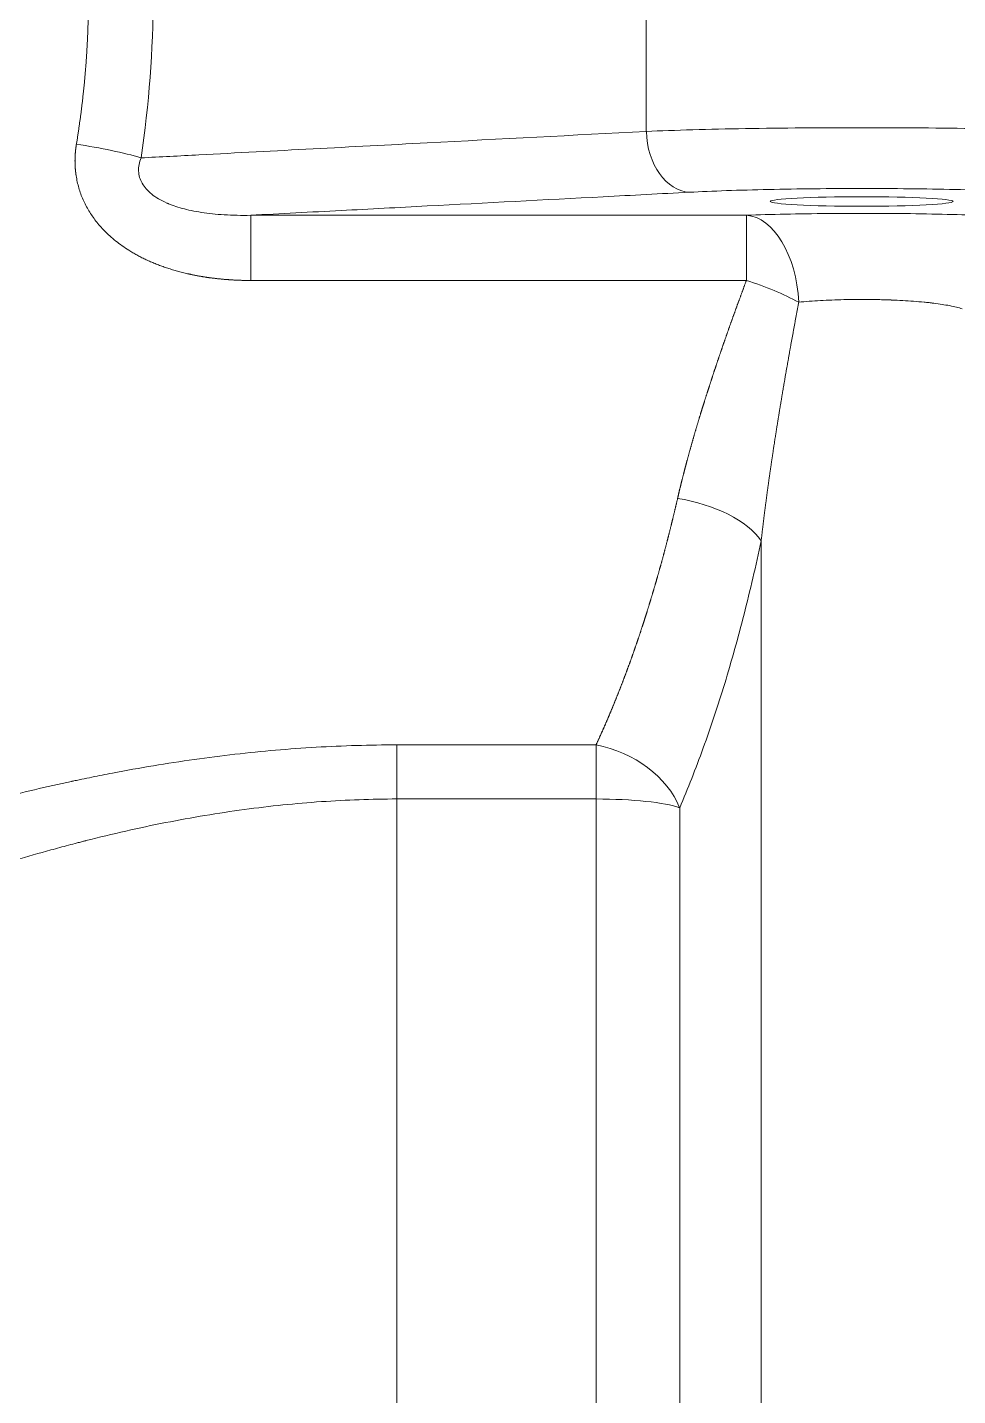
# Model space of a CAD drawing. Header units: millimetres. Extents: x 4664 to 8864, y -38 to 2932.
# Drawn here: x 8107.06 to 8120.36, y 2194.19 to 2213.73 of the extents above; entities that cross this region are included whole.
import ezdxf

# ---------------------------------------------------------------- set-up
doc = ezdxf.new("R2010")
doc.units = ezdxf.units.MM

msp = doc.modelspace()

# ---------------------------------------------------------------- linework, layer by layer
at = {"lineweight": 5}
for p, q in [((8110.252, 2211.049), (8110.252, 2210.118)), ((8117.337, 2211.049), (8110.252, 2211.049)), ((8117.337, 2211.049), (8117.337, 2210.118)), ((8110.252, 2210.118), (8117.337, 2210.118)), ((8117.548, 2206.399), (8117.548, 2154.304)), ((8112.339, 2141.289), (8112.339, 2203.483)), ((8115.188, 2203.483), (8112.339, 2203.483)), ((8115.188, 2141.289), (8115.188, 2203.483)), ((8112.339, 2202.71), (8115.188, 2202.71)), ((8116.383, 2141.816), (8116.383, 2202.585))]:
    msp.add_line(p, q, dxfattribs=at)
at = {"lineweight": 5, "extrusion": (0, 0, -1)}
for centre, major_axis, ratio, start_param, end_param in [((8116.522, 2212.247), (-0.046, 0.869), 0.706622, 3.215624, 4.749405), ((8107.761, 2211.869), (-1.291, 0.194), 0.147239, 1.548635, 2.345114), ((8117.337, 2209.745), (0.048, -1.305), 0.574398, 3.205572, 4.686148), ((8117.337, 2209.745), (1.235, -0.424), 0.271308, 4.619582, 5.266853), ((8116.353, 2206.345), (-1.278, 0.269), 0.496345, 1.46651, 2.660432), ((8115.188, 2202.501), (-1.201, 0.512), 0.723925, 1.271257, 2.525329), ((8115.188, 2202.501), (1.306, 0), 0.160054, 4.712389, 5.867354)]:
    msp.add_ellipse(centre, major_axis=major_axis, ratio=ratio, start_param=start_param, end_param=end_param, dxfattribs=at)
msp.add_ellipse((8118.984, 2211.246), major_axis=(-1.306, 0), ratio=0.052408, dxfattribs=at)
at = {"lineweight": 5}
for points, knots in [([(8108.685, 2211.869), (8108.799, 2212.631), (8108.858, 2213.407), (8108.858, 2214.961), (8108.799, 2215.73), (8108.685, 2216.493)], [0, 0, 0, 0, 0.5, 0.5, 1, 1, 1, 1]), ([(8107.761, 2216.298), (8107.762, 2216.294), (8107.764, 2216.284), (8107.766, 2216.27), (8107.768, 2216.255), (8107.771, 2216.241), (8107.773, 2216.226), (8107.775, 2216.212), (8107.777, 2216.197), (8107.78, 2216.183), (8107.782, 2216.169), (8107.784, 2216.154), (8107.786, 2216.14), (8107.788, 2216.125), (8107.791, 2216.111), (8107.793, 2216.097), (8107.795, 2216.082), (8107.797, 2216.068), (8107.799, 2216.053), (8107.801, 2216.039), (8107.803, 2216.024), (8107.805, 2216.01), (8107.807, 2215.996), (8107.809, 2215.981), (8107.811, 2215.967), (8107.813, 2215.952), (8107.815, 2215.938), (8107.817, 2215.923), (8107.819, 2215.909), (8107.821, 2215.894), (8107.823, 2215.88), (8107.825, 2215.866), (8107.827, 2215.851), (8107.829, 2215.837), (8107.831, 2215.822), (8107.832, 2215.808), (8107.834, 2215.793), (8107.836, 2215.779), (8107.838, 2215.764), (8107.839, 2215.75), (8107.841, 2215.735), (8107.843, 2215.721), (8107.845, 2215.706), (8107.846, 2215.692), (8107.848, 2215.678), (8107.85, 2215.663), (8107.851, 2215.649), (8107.853, 2215.634), (8107.855, 2215.62), (8107.856, 2215.605), (8107.858, 2215.591), (8107.859, 2215.576), (8107.861, 2215.562), (8107.862, 2215.547), (8107.864, 2215.533), (8107.865, 2215.518), (8107.867, 2215.504), (8107.868, 2215.489), (8107.87, 2215.475), (8107.871, 2215.46), (8107.873, 2215.446), (8107.874, 2215.431), (8107.875, 2215.417), (8107.877, 2215.402), (8107.878, 2215.388), (8107.88, 2215.374), (8107.881, 2215.359), (8107.882, 2215.345), (8107.883, 2215.33), (8107.885, 2215.316), (8107.886, 2215.301), (8107.887, 2215.287), (8107.888, 2215.272), (8107.89, 2215.258), (8107.891, 2215.243), (8107.892, 2215.229), (8107.893, 2215.214), (8107.894, 2215.2), (8107.895, 2215.185), (8107.897, 2215.171), (8107.898, 2215.156), (8107.899, 2215.142), (8107.9, 2215.127), (8107.901, 2215.113), (8107.902, 2215.098), (8107.903, 2215.084), (8107.904, 2215.069), (8107.905, 2215.055), (8107.906, 2215.04), (8107.907, 2215.026), (8107.908, 2215.011), (8107.909, 2214.997), (8107.91, 2214.982), (8107.91, 2214.968), (8107.911, 2214.953), (8107.912, 2214.939), (8107.913, 2214.924), (8107.914, 2214.91), (8107.915, 2214.895), (8107.915, 2214.88), (8107.916, 2214.866), (8107.917, 2214.851), (8107.918, 2214.837), (8107.918, 2214.822), (8107.919, 2214.808), (8107.92, 2214.793), (8107.921, 2214.779), (8107.921, 2214.764), (8107.922, 2214.75), (8107.922, 2214.735), (8107.923, 2214.721), (8107.924, 2214.706), (8107.924, 2214.692), (8107.925, 2214.677), (8107.925, 2214.663), (8107.926, 2214.648), (8107.926, 2214.634), (8107.927, 2214.619), (8107.927, 2214.605), (8107.928, 2214.59), (8107.928, 2214.576), (8107.929, 2214.561), (8107.929, 2214.547), (8107.93, 2214.532), (8107.93, 2214.518), (8107.93, 2214.503), (8107.931, 2214.489), (8107.931, 2214.474), (8107.931, 2214.46), (8107.932, 2214.445), (8107.932, 2214.431), (8107.932, 2214.416), (8107.932, 2214.402), (8107.933, 2214.387), (8107.933, 2214.373), (8107.933, 2214.358), (8107.933, 2214.344), (8107.933, 2214.329), (8107.934, 2214.314), (8107.934, 2214.3), (8107.934, 2214.285), (8107.934, 2214.271), (8107.934, 2214.256), (8107.934, 2214.242), (8107.934, 2214.227), (8107.934, 2214.213), (8107.934, 2214.198), (8107.934, 2214.188), (8107.934, 2214.172), (8107.934, 2214.152), (8107.934, 2214.124), (8107.934, 2214.096), (8107.934, 2214.067), (8107.934, 2214.039), (8107.933, 2214.011), (8107.933, 2213.983), (8107.932, 2213.954), (8107.932, 2213.926), (8107.931, 2213.898), (8107.931, 2213.869), (8107.93, 2213.841), (8107.929, 2213.813), (8107.928, 2213.784), (8107.927, 2213.756), (8107.926, 2213.728), (8107.925, 2213.7), (8107.924, 2213.671), (8107.923, 2213.643), (8107.922, 2213.615), (8107.921, 2213.586), (8107.919, 2213.558), (8107.918, 2213.53), (8107.917, 2213.502), (8107.915, 2213.473), (8107.913, 2213.445), (8107.912, 2213.417), (8107.91, 2213.388), (8107.908, 2213.36), (8107.907, 2213.332), (8107.905, 2213.304), (8107.903, 2213.275), (8107.901, 2213.247), (8107.899, 2213.219), (8107.897, 2213.19), (8107.894, 2213.162), (8107.892, 2213.134), (8107.89, 2213.106), (8107.887, 2213.077), (8107.885, 2213.049), (8107.883, 2213.021), (8107.88, 2212.993), (8107.877, 2212.964), (8107.875, 2212.936), (8107.872, 2212.908), (8107.869, 2212.88), (8107.866, 2212.851), (8107.863, 2212.823), (8107.86, 2212.795), (8107.857, 2212.767), (8107.854, 2212.739), (8107.851, 2212.71), (8107.848, 2212.682), (8107.845, 2212.654), (8107.841, 2212.626), (8107.838, 2212.598), (8107.834, 2212.569), (8107.831, 2212.541), (8107.827, 2212.513), (8107.824, 2212.485), (8107.82, 2212.457), (8107.816, 2212.428), (8107.812, 2212.4), (8107.808, 2212.372), (8107.804, 2212.344), (8107.8, 2212.316), (8107.796, 2212.288), (8107.792, 2212.26), (8107.788, 2212.232), (8107.784, 2212.203), (8107.779, 2212.175), (8107.775, 2212.147), (8107.77, 2212.119), (8107.766, 2212.091), (8107.763, 2212.072), (8107.761, 2212.063)], [0, 0, 0, 0, 0.003455, 0.00691, 0.010363, 0.013817, 0.017269, 0.020721, 0.024172, 0.027622, 0.031072, 0.034521, 0.037969, 0.041417, 0.044864, 0.048311, 0.051757, 0.055202, 0.058647, 0.062091, 0.065534, 0.068977, 0.072419, 0.07586, 0.079301, 0.082742, 0.086181, 0.08962, 0.093059, 0.096497, 0.099934, 0.103371, 0.106807, 0.110243, 0.113678, 0.117113, 0.120547, 0.12398, 0.127413, 0.130845, 0.134277, 0.137708, 0.141139, 0.144569, 0.147999, 0.151428, 0.154857, 0.158285, 0.161713, 0.16514, 0.168566, 0.171992, 0.175418, 0.178843, 0.182268, 0.185692, 0.189116, 0.192539, 0.195962, 0.199384, 0.202806, 0.206228, 0.209649, 0.213069, 0.216489, 0.219909, 0.223328, 0.226747, 0.230165, 0.233583, 0.237001, 0.240418, 0.243835, 0.247251, 0.250667, 0.254082, 0.257497, 0.260912, 0.264327, 0.26774, 0.271154, 0.274567, 0.27798, 0.281393, 0.284805, 0.288217, 0.291628, 0.295039, 0.29845, 0.30186, 0.305271, 0.30868, 0.31209, 0.315499, 0.318908, 0.322316, 0.325724, 0.329132, 0.33254, 0.335947, 0.339354, 0.342761, 0.346167, 0.349574, 0.35298, 0.356385, 0.359791, 0.363196, 0.3666, 0.370005, 0.373409, 0.376814, 0.380217, 0.383621, 0.387024, 0.390428, 0.39383, 0.397233, 0.400636, 0.404038, 0.40744, 0.410842, 0.414244, 0.417645, 0.421047, 0.424448, 0.427849, 0.431249, 0.43465, 0.43805, 0.441451, 0.444851, 0.448251, 0.451651, 0.45505, 0.45845, 0.461849, 0.465248, 0.468647, 0.472046, 0.475445, 0.478844, 0.482243, 0.485641, 0.48904, 0.492438, 0.495836, 0.499234, 0.5, 0.506625, 0.513251, 0.519877, 0.526504, 0.533131, 0.539758, 0.546386, 0.553015, 0.559644, 0.566273, 0.572904, 0.579535, 0.586166, 0.592799, 0.599432, 0.606066, 0.612701, 0.619337, 0.625973, 0.632611, 0.639249, 0.645889, 0.652529, 0.659171, 0.665813, 0.672457, 0.679102, 0.685748, 0.692395, 0.699043, 0.705693, 0.712344, 0.718997, 0.72565, 0.732305, 0.738962, 0.74562, 0.752279, 0.75894, 0.765603, 0.772267, 0.778932, 0.7856, 0.792269, 0.798939, 0.805612, 0.812286, 0.818962, 0.82564, 0.832319, 0.839001, 0.845684, 0.85237, 0.859057, 0.865746, 0.872438, 0.879131, 0.885826, 0.892524, 0.899224, 0.905926, 0.91263, 0.919337, 0.926045, 0.932756, 0.93947, 0.946185, 0.952904, 0.959624, 0.966347, 0.973073, 0.979801, 0.986531, 0.993264, 1, 1, 1, 1]), ([(8115.906, 2212.247), (8116.311, 2212.264), (8116.798, 2212.278), (8117.584, 2212.291), (8117.858, 2212.295), (8118.42, 2212.299), (8118.702, 2212.3), (8119.27, 2212.3), (8119.558, 2212.299), (8120.116, 2212.295), (8120.387, 2212.291), (8120.914, 2212.282), (8121.169, 2212.276), (8121.64, 2212.263), (8121.859, 2212.256), (8122.063, 2212.247)], [0, 0, 0, 0, 0.25, 0.25, 0.375, 0.375, 0.5, 0.5, 0.625, 0.625, 0.75, 0.75, 0.875, 0.875, 1, 1, 1, 1]), ([(8108.685, 2211.869), (8108.961, 2211.883), (8109.237, 2211.897), (8110.6, 2211.969), (8111.687, 2212.026), (8113.818, 2212.138), (8114.862, 2212.192), (8115.906, 2212.247)], [0, 0, 0, 0, 0.114698, 0.114698, 0.566236, 0.566236, 1, 1, 1, 1]), ([(8107.761, 2212.063), (8107.761, 2212.061), (8107.76, 2212.058), (8107.759, 2212.052), (8107.759, 2212.047), (8107.758, 2212.041), (8107.757, 2212.036), (8107.756, 2212.031), (8107.756, 2212.025), (8107.755, 2212.02), (8107.754, 2212.015), (8107.753, 2212.009), (8107.753, 2212.004), (8107.752, 2211.999), (8107.751, 2211.993), (8107.751, 2211.988), (8107.75, 2211.983), (8107.75, 2211.977), (8107.749, 2211.972), (8107.749, 2211.967), (8107.748, 2211.961), (8107.747, 2211.956), (8107.747, 2211.951), (8107.747, 2211.945), (8107.746, 2211.94), (8107.746, 2211.935), (8107.745, 2211.929), (8107.745, 2211.924), (8107.745, 2211.919), (8107.744, 2211.913), (8107.744, 2211.908), (8107.744, 2211.903), (8107.743, 2211.897), (8107.743, 2211.892), (8107.743, 2211.887), (8107.743, 2211.881), (8107.742, 2211.876), (8107.742, 2211.871), (8107.742, 2211.866), (8107.742, 2211.86), (8107.742, 2211.855), (8107.742, 2211.85), (8107.742, 2211.844), (8107.742, 2211.839), (8107.742, 2211.834), (8107.741, 2211.829), (8107.741, 2211.823), (8107.742, 2211.818), (8107.742, 2211.813), (8107.742, 2211.807), (8107.742, 2211.802), (8107.742, 2211.797), (8107.742, 2211.792), (8107.742, 2211.786), (8107.742, 2211.781), (8107.742, 2211.776), (8107.743, 2211.771), (8107.743, 2211.765), (8107.743, 2211.76), (8107.743, 2211.755), (8107.744, 2211.75), (8107.744, 2211.744), (8107.744, 2211.739), (8107.744, 2211.734), (8107.745, 2211.729), (8107.745, 2211.723), (8107.746, 2211.718), (8107.746, 2211.713), (8107.746, 2211.708), (8107.747, 2211.703), (8107.747, 2211.697), (8107.748, 2211.692), (8107.748, 2211.687), (8107.749, 2211.682), (8107.749, 2211.676), (8107.75, 2211.671), (8107.751, 2211.666), (8107.751, 2211.661), (8107.752, 2211.656), (8107.752, 2211.65), (8107.753, 2211.645), (8107.754, 2211.64), (8107.755, 2211.635), (8107.755, 2211.63), (8107.756, 2211.624), (8107.757, 2211.619), (8107.762, 2211.586), (8107.773, 2211.526), (8107.795, 2211.439), (8107.823, 2211.354), (8107.857, 2211.271), (8107.896, 2211.19), (8107.939, 2211.112), (8107.987, 2211.038), (8108.04, 2210.965), (8108.098, 2210.895), (8108.164, 2210.824), (8108.239, 2210.752), (8108.324, 2210.68), (8108.415, 2210.611), (8108.497, 2210.557), (8108.568, 2210.514), (8108.625, 2210.482), (8108.684, 2210.45), (8108.744, 2210.421), (8108.806, 2210.392), (8108.869, 2210.365), (8108.934, 2210.339), (8109, 2210.315), (8109.067, 2210.292), (8109.136, 2210.271), (8109.206, 2210.25), (8109.278, 2210.231), (8109.332, 2210.218), (8109.367, 2210.211), (8109.383, 2210.207), (8109.399, 2210.204), (8109.415, 2210.2), (8109.431, 2210.197), (8109.447, 2210.194), (8109.463, 2210.19), (8109.479, 2210.187), (8109.496, 2210.184), (8109.512, 2210.181), (8109.528, 2210.178), (8109.545, 2210.175), (8109.561, 2210.173), (8109.578, 2210.17), (8109.594, 2210.167), (8109.611, 2210.165), (8109.627, 2210.162), (8109.644, 2210.16), (8109.661, 2210.157), (8109.677, 2210.155), (8109.694, 2210.153), (8109.711, 2210.151), (8109.728, 2210.149), (8109.744, 2210.147), (8109.761, 2210.145), (8109.778, 2210.143), (8109.795, 2210.141), (8109.812, 2210.139), (8109.829, 2210.138), (8109.847, 2210.136), (8109.864, 2210.134), (8109.881, 2210.133), (8109.898, 2210.131), (8109.915, 2210.13), (8109.933, 2210.129), (8109.95, 2210.128), (8109.968, 2210.127), (8109.985, 2210.125), (8110.002, 2210.124), (8110.02, 2210.124), (8110.038, 2210.123), (8110.055, 2210.122), (8110.073, 2210.121), (8110.091, 2210.121), (8110.108, 2210.12), (8110.126, 2210.119), (8110.144, 2210.119), (8110.162, 2210.119), (8110.18, 2210.118), (8110.198, 2210.118), (8110.215, 2210.118), (8110.234, 2210.118), (8110.246, 2210.118), (8110.252, 2210.118)], [0, 0, 0, 0, 0.00151, 0.003018, 0.004525, 0.00603, 0.007534, 0.009037, 0.010539, 0.012039, 0.013539, 0.015037, 0.016533, 0.018029, 0.019523, 0.021017, 0.022509, 0.024, 0.02549, 0.026979, 0.028466, 0.029953, 0.031439, 0.032924, 0.034408, 0.035891, 0.037373, 0.038854, 0.040334, 0.041813, 0.043292, 0.044769, 0.046246, 0.047722, 0.049197, 0.050672, 0.052146, 0.053619, 0.055091, 0.056563, 0.058034, 0.059504, 0.060974, 0.062443, 0.063912, 0.06538, 0.066847, 0.068314, 0.069781, 0.071247, 0.072713, 0.074178, 0.075643, 0.077107, 0.078571, 0.080035, 0.081498, 0.082961, 0.084424, 0.085886, 0.087348, 0.08881, 0.090272, 0.091733, 0.093195, 0.094656, 0.096117, 0.097578, 0.099039, 0.1005, 0.101961, 0.103421, 0.104882, 0.106343, 0.107804, 0.109264, 0.110725, 0.112186, 0.113648, 0.115109, 0.11657, 0.118032, 0.119494, 0.120956, 0.122418, 0.12388, 0.125343, 0.150333, 0.175236, 0.200157, 0.2252, 0.250468, 0.275045, 0.299772, 0.324733, 0.350014, 0.375695, 0.406133, 0.437043, 0.468537, 0.500723, 0.518827, 0.537069, 0.555462, 0.574023, 0.592765, 0.611703, 0.63085, 0.65022, 0.669826, 0.68968, 0.709794, 0.73018, 0.750847, 0.755337, 0.759834, 0.764336, 0.768846, 0.773362, 0.777885, 0.782416, 0.786953, 0.791497, 0.796049, 0.800608, 0.805174, 0.809748, 0.81433, 0.81892, 0.823517, 0.828122, 0.832736, 0.837357, 0.841987, 0.846625, 0.851272, 0.855927, 0.860591, 0.865263, 0.869945, 0.874635, 0.879334, 0.884043, 0.88876, 0.893487, 0.898223, 0.902969, 0.907724, 0.912489, 0.917264, 0.922048, 0.926842, 0.931646, 0.936461, 0.941285, 0.94612, 0.950965, 0.95582, 0.960686, 0.965562, 0.970449, 0.975347, 0.980256, 0.985175, 0.990106, 0.995047, 1, 1, 1, 1]), ([(8110.252, 2211.049), (8110.185, 2211.047), (8110.12, 2211.047), (8109.994, 2211.049), (8109.933, 2211.052), (8109.816, 2211.059), (8109.759, 2211.064), (8109.65, 2211.075), (8109.598, 2211.082), (8109.497, 2211.098), (8109.449, 2211.106), (8109.358, 2211.126), (8109.314, 2211.136), (8109.232, 2211.159), (8109.193, 2211.171), (8109.138, 2211.19), (8109.112, 2211.2), (8109.082, 2211.212), (8109.068, 2211.218), (8109.06, 2211.221), (8109.057, 2211.223), (8109.055, 2211.223), (8109.054, 2211.224), (8109.054, 2211.224), (8109.054, 2211.224), (8109.054, 2211.224), (8109.053, 2211.224), (8109.053, 2211.224), (8109.053, 2211.224), (8109.053, 2211.224), (8109.011, 2211.243), (8108.972, 2211.263), (8108.9, 2211.305), (8108.867, 2211.327), (8108.808, 2211.375), (8108.782, 2211.399), (8108.737, 2211.451), (8108.718, 2211.478), (8108.686, 2211.533), (8108.674, 2211.561), (8108.656, 2211.62), (8108.651, 2211.65), (8108.648, 2211.711), (8108.651, 2211.742), (8108.662, 2211.805), (8108.672, 2211.836), (8108.685, 2211.869)], [0, 0, 0, 0, 0.0625, 0.0625, 0.125, 0.125, 0.1875, 0.1875, 0.25, 0.25, 0.3125, 0.3125, 0.375, 0.375, 0.4375, 0.4375, 0.46875, 0.484375, 0.492188, 0.496094, 0.498047, 0.499023, 0.499512, 0.499756, 0.499878, 0.499939, 0.499969, 0.499985, 0.499985, 0.5, 0.5, 0.5625, 0.5625, 0.625, 0.625, 0.6875, 0.6875, 0.75, 0.75, 0.8125, 0.8125, 0.875, 0.875, 0.9375, 0.9375, 1, 1, 1, 1]), ([(8116.522, 2211.378), (8116.112, 2211.356), (8115.702, 2211.335), (8114.452, 2211.269), (8113.613, 2211.225), (8112.364, 2211.16), (8111.954, 2211.138), (8111.113, 2211.094), (8110.682, 2211.072), (8110.252, 2211.049)], [0, 0, 0, 0, 0.196221, 0.196221, 0.597749, 0.597749, 0.793971, 0.793971, 1, 1, 1, 1]), ([(8121.447, 2211.378), (8121.284, 2211.386), (8121.109, 2211.394), (8120.732, 2211.407), (8120.528, 2211.413), (8120.107, 2211.422), (8119.89, 2211.425), (8119.444, 2211.43), (8119.213, 2211.431), (8118.532, 2211.431), (8118.073, 2211.426), (8117.235, 2211.408), (8116.847, 2211.395), (8116.522, 2211.378)], [0, 0, 0, 0, 0.125, 0.125, 0.25, 0.25, 0.375, 0.375, 0.5, 0.5, 0.75, 0.75, 1, 1, 1, 1]), ([(8121.616, 2210.986), (8121.444, 2211.006), (8121.189, 2211.025), (8120.707, 2211.047), (8120.534, 2211.053), (8120.163, 2211.063), (8119.963, 2211.068), (8119.353, 2211.077), (8118.919, 2211.078), (8118.294, 2211.072), (8118.087, 2211.069), (8117.697, 2211.061), (8117.512, 2211.055), (8117.337, 2211.049)], [0, 0, 0, 0, 0.25, 0.25, 0.375, 0.375, 0.5, 0.5, 0.75, 0.75, 0.875, 0.875, 1, 1, 1, 1]), ([(8117.337, 2210.118), (8117.335, 2210.112), (8117.33, 2210.101), (8117.324, 2210.084), (8117.318, 2210.067), (8117.312, 2210.05), (8117.305, 2210.033), (8117.299, 2210.017), (8117.293, 2210), (8117.287, 2209.983), (8117.28, 2209.966), (8117.274, 2209.95), (8117.268, 2209.933), (8117.262, 2209.916), (8117.256, 2209.9), (8117.25, 2209.883), (8117.244, 2209.866), (8117.237, 2209.85), (8117.231, 2209.833), (8117.225, 2209.817), (8117.219, 2209.8), (8117.213, 2209.784), (8117.207, 2209.767), (8117.201, 2209.751), (8117.195, 2209.735), (8117.189, 2209.718), (8117.183, 2209.702), (8117.178, 2209.686), (8117.172, 2209.669), (8117.166, 2209.653), (8117.16, 2209.637), (8117.154, 2209.62), (8117.148, 2209.604), (8117.142, 2209.588), (8117.137, 2209.572), (8117.131, 2209.556), (8117.125, 2209.54), (8117.119, 2209.524), (8117.114, 2209.508), (8117.108, 2209.491), (8117.102, 2209.475), (8117.096, 2209.459), (8117.091, 2209.444), (8117.085, 2209.428), (8117.079, 2209.412), (8117.074, 2209.396), (8117.068, 2209.38), (8117.063, 2209.364), (8117.057, 2209.348), (8117.052, 2209.332), (8117.046, 2209.317), (8117.041, 2209.301), (8117.035, 2209.285), (8117.03, 2209.269), (8117.024, 2209.254), (8117.019, 2209.238), (8117.013, 2209.223), (8117.008, 2209.207), (8117.002, 2209.191), (8116.997, 2209.176), (8116.992, 2209.16), (8116.986, 2209.145), (8116.981, 2209.129), (8116.976, 2209.114), (8116.97, 2209.098), (8116.965, 2209.083), (8116.96, 2209.068), (8116.954, 2209.052), (8116.949, 2209.037), (8116.944, 2209.022), (8116.939, 2209.006), (8116.934, 2208.991), (8116.928, 2208.976), (8116.923, 2208.96), (8116.918, 2208.945), (8116.913, 2208.93), (8116.908, 2208.915), (8116.903, 2208.9), (8116.898, 2208.885), (8116.893, 2208.87), (8116.888, 2208.855), (8116.883, 2208.84), (8116.878, 2208.825), (8116.873, 2208.81), (8116.868, 2208.795), (8116.863, 2208.78), (8116.858, 2208.765), (8116.853, 2208.75), (8116.848, 2208.735), (8116.843, 2208.72), (8116.838, 2208.705), (8116.834, 2208.691), (8116.829, 2208.676), (8116.824, 2208.661), (8116.819, 2208.646), (8116.814, 2208.632), (8116.81, 2208.617), (8116.805, 2208.602), (8116.8, 2208.588), (8116.795, 2208.573), (8116.791, 2208.559), (8116.786, 2208.544), (8116.781, 2208.529), (8116.777, 2208.515), (8116.772, 2208.5), (8116.767, 2208.486), (8116.763, 2208.472), (8116.758, 2208.457), (8116.754, 2208.443), (8116.749, 2208.428), (8116.745, 2208.414), (8116.74, 2208.4), (8116.736, 2208.386), (8116.731, 2208.371), (8116.727, 2208.357), (8116.722, 2208.343), (8116.718, 2208.329), (8116.713, 2208.314), (8116.709, 2208.3), (8116.704, 2208.286), (8116.7, 2208.272), (8116.696, 2208.258), (8116.691, 2208.244), (8116.687, 2208.23), (8116.683, 2208.216), (8116.679, 2208.202), (8116.674, 2208.188), (8116.67, 2208.174), (8116.666, 2208.16), (8116.662, 2208.146), (8116.657, 2208.132), (8116.653, 2208.118), (8116.649, 2208.105), (8116.645, 2208.091), (8116.641, 2208.077), (8116.637, 2208.063), (8116.633, 2208.05), (8116.628, 2208.036), (8116.624, 2208.022), (8116.62, 2208.009), (8116.616, 2207.995), (8116.612, 2207.981), (8116.608, 2207.968), (8116.604, 2207.954), (8116.6, 2207.941), (8116.596, 2207.927), (8116.592, 2207.914), (8116.589, 2207.9), (8116.585, 2207.887), (8116.581, 2207.873), (8116.577, 2207.86), (8116.573, 2207.847), (8116.569, 2207.833), (8116.565, 2207.82), (8116.562, 2207.807), (8116.558, 2207.793), (8116.554, 2207.78), (8116.55, 2207.767), (8116.547, 2207.754), (8116.543, 2207.741), (8116.539, 2207.727), (8116.536, 2207.714), (8116.532, 2207.701), (8116.528, 2207.688), (8116.525, 2207.675), (8116.521, 2207.662), (8116.517, 2207.649), (8116.514, 2207.636), (8116.51, 2207.623), (8116.507, 2207.61), (8116.503, 2207.597), (8116.5, 2207.584), (8116.496, 2207.571), (8116.493, 2207.558), (8116.489, 2207.546), (8116.486, 2207.533), (8116.482, 2207.52), (8116.479, 2207.507), (8116.476, 2207.494), (8116.472, 2207.482), (8116.469, 2207.469), (8116.465, 2207.456), (8116.462, 2207.444), (8116.459, 2207.431), (8116.455, 2207.419), (8116.452, 2207.406), (8116.449, 2207.393), (8116.446, 2207.381), (8116.442, 2207.368), (8116.439, 2207.356), (8116.436, 2207.343), (8116.433, 2207.331), (8116.43, 2207.319), (8116.427, 2207.306), (8116.423, 2207.294), (8116.42, 2207.281), (8116.417, 2207.269), (8116.414, 2207.257), (8116.411, 2207.244), (8116.408, 2207.232), (8116.405, 2207.22), (8116.402, 2207.208), (8116.399, 2207.196), (8116.396, 2207.183), (8116.393, 2207.171), (8116.39, 2207.159), (8116.387, 2207.147), (8116.384, 2207.135), (8116.381, 2207.123), (8116.378, 2207.111), (8116.376, 2207.099), (8116.373, 2207.087), (8116.37, 2207.075), (8116.367, 2207.063), (8116.364, 2207.051), (8116.362, 2207.039), (8116.359, 2207.027), (8116.356, 2207.015), (8116.354, 2207.008), (8116.353, 2207.004)], [0, 0, 0, 0, 0.005293, 0.01058, 0.015861, 0.021134, 0.026402, 0.031663, 0.036918, 0.042166, 0.047407, 0.052642, 0.057871, 0.063093, 0.068309, 0.073519, 0.078722, 0.083918, 0.089108, 0.094292, 0.099469, 0.10464, 0.109804, 0.114962, 0.120113, 0.125258, 0.130397, 0.135529, 0.140655, 0.145774, 0.150887, 0.155993, 0.161093, 0.166187, 0.171274, 0.176354, 0.181429, 0.186497, 0.191558, 0.196613, 0.201662, 0.206704, 0.21174, 0.216769, 0.221792, 0.226809, 0.231819, 0.236823, 0.241821, 0.246812, 0.251796, 0.256775, 0.261746, 0.266712, 0.271671, 0.276624, 0.28157, 0.28651, 0.291443, 0.296371, 0.301291, 0.306206, 0.311114, 0.316015, 0.320911, 0.3258, 0.330682, 0.335558, 0.340428, 0.345292, 0.350149, 0.355, 0.359844, 0.364682, 0.369514, 0.374339, 0.379158, 0.383971, 0.388777, 0.393577, 0.39837, 0.403158, 0.407938, 0.412713, 0.417481, 0.422243, 0.426999, 0.431748, 0.436491, 0.441227, 0.445958, 0.450682, 0.455399, 0.460111, 0.464816, 0.469514, 0.474207, 0.478893, 0.483572, 0.488246, 0.492913, 0.497574, 0.502228, 0.506877, 0.511518, 0.516154, 0.520783, 0.525406, 0.530023, 0.534634, 0.539238, 0.543836, 0.548427, 0.553013, 0.557592, 0.562165, 0.566731, 0.571291, 0.575845, 0.580393, 0.584935, 0.58947, 0.593999, 0.598521, 0.603038, 0.607548, 0.612052, 0.61655, 0.621041, 0.625526, 0.630005, 0.634478, 0.638944, 0.643404, 0.647858, 0.652306, 0.656748, 0.661183, 0.665612, 0.670035, 0.674452, 0.678862, 0.683266, 0.687664, 0.692056, 0.696442, 0.700821, 0.705194, 0.709561, 0.713922, 0.718277, 0.722625, 0.726967, 0.731303, 0.735633, 0.739957, 0.744274, 0.748586, 0.752891, 0.75719, 0.761482, 0.765769, 0.770049, 0.774324, 0.778592, 0.782854, 0.78711, 0.791359, 0.795603, 0.79984, 0.804071, 0.808297, 0.812515, 0.816728, 0.820935, 0.825136, 0.82933, 0.833518, 0.8377, 0.841876, 0.846046, 0.85021, 0.854368, 0.858519, 0.862665, 0.866804, 0.870938, 0.875065, 0.879186, 0.883301, 0.88741, 0.891513, 0.895609, 0.8997, 0.903785, 0.907863, 0.911936, 0.916002, 0.920062, 0.924117, 0.928165, 0.932207, 0.936243, 0.940273, 0.944297, 0.948315, 0.952327, 0.956333, 0.960333, 0.964327, 0.968314, 0.972296, 0.976272, 0.980242, 0.984205, 0.988163, 0.992115, 0.99606, 1, 1, 1, 1]), ([(8117.548, 2206.399), (8117.549, 2206.405), (8117.55, 2206.417), (8117.552, 2206.434), (8117.554, 2206.452), (8117.556, 2206.469), (8117.558, 2206.487), (8117.56, 2206.504), (8117.562, 2206.522), (8117.564, 2206.54), (8117.566, 2206.557), (8117.568, 2206.575), (8117.571, 2206.593), (8117.573, 2206.611), (8117.575, 2206.629), (8117.577, 2206.647), (8117.579, 2206.665), (8117.581, 2206.683), (8117.584, 2206.701), (8117.586, 2206.719), (8117.588, 2206.737), (8117.59, 2206.755), (8117.593, 2206.774), (8117.595, 2206.792), (8117.597, 2206.81), (8117.6, 2206.829), (8117.602, 2206.847), (8117.605, 2206.866), (8117.607, 2206.884), (8117.609, 2206.903), (8117.612, 2206.922), (8117.614, 2206.94), (8117.617, 2206.959), (8117.619, 2206.978), (8117.622, 2206.997), (8117.624, 2207.016), (8117.627, 2207.035), (8117.629, 2207.054), (8117.632, 2207.073), (8117.634, 2207.092), (8117.637, 2207.111), (8117.64, 2207.13), (8117.642, 2207.149), (8117.645, 2207.169), (8117.648, 2207.188), (8117.65, 2207.207), (8117.653, 2207.227), (8117.656, 2207.246), (8117.658, 2207.266), (8117.661, 2207.285), (8117.664, 2207.305), (8117.667, 2207.325), (8117.67, 2207.344), (8117.672, 2207.364), (8117.675, 2207.384), (8117.678, 2207.404), (8117.681, 2207.424), (8117.684, 2207.444), (8117.687, 2207.464), (8117.69, 2207.484), (8117.693, 2207.504), (8117.696, 2207.524), (8117.699, 2207.544), (8117.702, 2207.564), (8117.705, 2207.585), (8117.708, 2207.605), (8117.711, 2207.625), (8117.714, 2207.646), (8117.717, 2207.666), (8117.72, 2207.687), (8117.723, 2207.708), (8117.726, 2207.728), (8117.729, 2207.749), (8117.733, 2207.77), (8117.736, 2207.79), (8117.739, 2207.811), (8117.742, 2207.832), (8117.745, 2207.853), (8117.749, 2207.874), (8117.752, 2207.895), (8117.755, 2207.916), (8117.759, 2207.937), (8117.762, 2207.958), (8117.765, 2207.979), (8117.769, 2208.001), (8117.772, 2208.022), (8117.775, 2208.043), (8117.779, 2208.065), (8117.782, 2208.086), (8117.786, 2208.108), (8117.789, 2208.129), (8117.793, 2208.151), (8117.796, 2208.172), (8117.8, 2208.194), (8117.803, 2208.216), (8117.807, 2208.238), (8117.81, 2208.259), (8117.814, 2208.281), (8117.818, 2208.303), (8117.821, 2208.325), (8117.825, 2208.347), (8117.828, 2208.369), (8117.832, 2208.391), (8117.836, 2208.413), (8117.84, 2208.436), (8117.843, 2208.458), (8117.847, 2208.48), (8117.851, 2208.503), (8117.855, 2208.525), (8117.858, 2208.547), (8117.862, 2208.57), (8117.866, 2208.593), (8117.87, 2208.615), (8117.874, 2208.638), (8117.878, 2208.66), (8117.882, 2208.683), (8117.886, 2208.706), (8117.889, 2208.729), (8117.893, 2208.752), (8117.897, 2208.775), (8117.901, 2208.798), (8117.905, 2208.821), (8117.909, 2208.844), (8117.914, 2208.867), (8117.918, 2208.89), (8117.922, 2208.913), (8117.926, 2208.937), (8117.93, 2208.96), (8117.934, 2208.983), (8117.938, 2209.007), (8117.942, 2209.03), (8117.947, 2209.054), (8117.951, 2209.077), (8117.955, 2209.101), (8117.959, 2209.125), (8117.963, 2209.148), (8117.968, 2209.172), (8117.972, 2209.196), (8117.976, 2209.22), (8117.981, 2209.244), (8117.985, 2209.267), (8117.989, 2209.291), (8117.994, 2209.316), (8117.998, 2209.34), (8118.003, 2209.364), (8118.007, 2209.388), (8118.011, 2209.412), (8118.016, 2209.437), (8118.02, 2209.461), (8118.025, 2209.485), (8118.029, 2209.51), (8118.034, 2209.534), (8118.038, 2209.559), (8118.043, 2209.583), (8118.048, 2209.608), (8118.052, 2209.633), (8118.057, 2209.657), (8118.061, 2209.682), (8118.066, 2209.707), (8118.071, 2209.732), (8118.075, 2209.757), (8118.08, 2209.782), (8118.083, 2209.798), (8118.085, 2209.807)], [0, 0, 0, 0, 0.005187, 0.010387, 0.0156, 0.020825, 0.026064, 0.031314, 0.036578, 0.041854, 0.047143, 0.052445, 0.05776, 0.063087, 0.068427, 0.073779, 0.079145, 0.084523, 0.089914, 0.095318, 0.100734, 0.106163, 0.111605, 0.11706, 0.122527, 0.128007, 0.1335, 0.139006, 0.144525, 0.150056, 0.1556, 0.161157, 0.166726, 0.172308, 0.177903, 0.183511, 0.189132, 0.194765, 0.200411, 0.20607, 0.211742, 0.217427, 0.223124, 0.228834, 0.234557, 0.240293, 0.246041, 0.251802, 0.257576, 0.263363, 0.269163, 0.274975, 0.2808, 0.286638, 0.292489, 0.298353, 0.304229, 0.310119, 0.316021, 0.321936, 0.327863, 0.333804, 0.339757, 0.345723, 0.351702, 0.357694, 0.363699, 0.369716, 0.375746, 0.381789, 0.387845, 0.393914, 0.399995, 0.40609, 0.412197, 0.418317, 0.42445, 0.430596, 0.436754, 0.442926, 0.44911, 0.455307, 0.461517, 0.46774, 0.473975, 0.480224, 0.486485, 0.492759, 0.499046, 0.505346, 0.511659, 0.517984, 0.524323, 0.530674, 0.537038, 0.543415, 0.549805, 0.556207, 0.562623, 0.569051, 0.575493, 0.581947, 0.588414, 0.594894, 0.601386, 0.607892, 0.61441, 0.620942, 0.627486, 0.634043, 0.640613, 0.647196, 0.653791, 0.6604, 0.667021, 0.673656, 0.680303, 0.686963, 0.693636, 0.700321, 0.70702, 0.713732, 0.720456, 0.727193, 0.733944, 0.740707, 0.747483, 0.754271, 0.761073, 0.767888, 0.774715, 0.781556, 0.788409, 0.795275, 0.802154, 0.809046, 0.815951, 0.822868, 0.829799, 0.836742, 0.843699, 0.850668, 0.85765, 0.864645, 0.871653, 0.878674, 0.885708, 0.892754, 0.899814, 0.906886, 0.913971, 0.921069, 0.92818, 0.935304, 0.942441, 0.949591, 0.956754, 0.963929, 0.971117, 0.978319, 0.985533, 0.99276, 1, 1, 1, 1]), ([(8118.085, 2209.807), (8118.133, 2209.811), (8118.184, 2209.816), (8118.287, 2209.824), (8118.34, 2209.827), (8118.448, 2209.833), (8118.504, 2209.836), (8118.616, 2209.84), (8118.672, 2209.842), (8118.787, 2209.845), (8118.844, 2209.845), (8118.959, 2209.846), (8119.017, 2209.846), (8119.131, 2209.846), (8119.188, 2209.845), (8119.273, 2209.843), (8119.301, 2209.842), (8119.342, 2209.841), (8119.363, 2209.84), (8119.387, 2209.839), (8119.399, 2209.839), (8119.405, 2209.839), (8119.408, 2209.838), (8119.409, 2209.838), (8119.41, 2209.838), (8119.41, 2209.838), (8119.411, 2209.838), (8119.465, 2209.836), (8119.518, 2209.834), (8119.624, 2209.828), (8119.676, 2209.824), (8119.778, 2209.816), (8119.827, 2209.812), (8119.9, 2209.805), (8119.924, 2209.803), (8119.959, 2209.799), (8119.976, 2209.797), (8119.996, 2209.794), (8120.006, 2209.793), (8120.011, 2209.793), (8120.013, 2209.792), (8120.014, 2209.792), (8120.015, 2209.792), (8120.015, 2209.792), (8120.016, 2209.792), (8120.016, 2209.792), (8120.016, 2209.792), (8120.016, 2209.792), (8120.056, 2209.787), (8120.095, 2209.782), (8120.17, 2209.77), (8120.206, 2209.764), (8120.275, 2209.751), (8120.308, 2209.744), (8120.368, 2209.729), (8120.396, 2209.721), (8120.421, 2209.713)], [0, 0, 0, 0, 0.0625, 0.0625, 0.125, 0.125, 0.1875, 0.1875, 0.25, 0.25, 0.3125, 0.3125, 0.375, 0.375, 0.4375, 0.4375, 0.46875, 0.46875, 0.484375, 0.492187, 0.496094, 0.498047, 0.499023, 0.499512, 0.499756, 0.499756, 0.5, 0.5, 0.5625, 0.5625, 0.625, 0.625, 0.6875, 0.6875, 0.71875, 0.71875, 0.734375, 0.742187, 0.746094, 0.748047, 0.749023, 0.749512, 0.749756, 0.749878, 0.749939, 0.749969, 0.749969, 0.75, 0.75, 0.8125, 0.8125, 0.875, 0.875, 0.9375, 0.9375, 1, 1, 1, 1]), ([(8116.353, 2207.004), (8116.352, 2206.999), (8116.35, 2206.988), (8116.346, 2206.973), (8116.343, 2206.958), (8116.339, 2206.943), (8116.336, 2206.928), (8116.332, 2206.912), (8116.329, 2206.897), (8116.325, 2206.882), (8116.321, 2206.867), (8116.318, 2206.852), (8116.314, 2206.837), (8116.311, 2206.821), (8116.307, 2206.806), (8116.303, 2206.791), (8116.3, 2206.776), (8116.296, 2206.761), (8116.292, 2206.746), (8116.289, 2206.731), (8116.285, 2206.716), (8116.281, 2206.701), (8116.278, 2206.686), (8116.274, 2206.671), (8116.27, 2206.656), (8116.267, 2206.641), (8116.263, 2206.626), (8116.259, 2206.611), (8116.256, 2206.596), (8116.252, 2206.581), (8116.248, 2206.566), (8116.244, 2206.551), (8116.241, 2206.536), (8116.237, 2206.521), (8116.233, 2206.506), (8116.229, 2206.491), (8116.225, 2206.476), (8116.222, 2206.461), (8116.218, 2206.446), (8116.214, 2206.431), (8116.21, 2206.416), (8116.206, 2206.401), (8116.202, 2206.387), (8116.199, 2206.372), (8116.195, 2206.357), (8116.191, 2206.342), (8116.187, 2206.327), (8116.183, 2206.312), (8116.179, 2206.297), (8116.175, 2206.283), (8116.171, 2206.268), (8116.167, 2206.253), (8116.163, 2206.238), (8116.16, 2206.224), (8116.156, 2206.209), (8116.152, 2206.194), (8116.148, 2206.179), (8116.144, 2206.165), (8116.14, 2206.15), (8116.136, 2206.135), (8116.132, 2206.12), (8116.128, 2206.106), (8116.124, 2206.091), (8116.12, 2206.076), (8116.116, 2206.062), (8116.112, 2206.047), (8116.107, 2206.033), (8116.103, 2206.018), (8116.099, 2206.003), (8116.095, 2205.989), (8116.091, 2205.974), (8116.087, 2205.96), (8116.083, 2205.945), (8116.079, 2205.93), (8116.075, 2205.916), (8116.071, 2205.901), (8116.066, 2205.887), (8116.062, 2205.872), (8116.058, 2205.858), (8116.054, 2205.843), (8116.05, 2205.829), (8116.046, 2205.814), (8116.041, 2205.8), (8116.037, 2205.785), (8116.033, 2205.771), (8116.029, 2205.756), (8116.025, 2205.742), (8116.02, 2205.728), (8116.016, 2205.713), (8116.012, 2205.699), (8116.008, 2205.684), (8116.003, 2205.67), (8115.999, 2205.656), (8115.995, 2205.641), (8115.99, 2205.627), (8115.986, 2205.613), (8115.982, 2205.598), (8115.978, 2205.584), (8115.973, 2205.57), (8115.969, 2205.555), (8115.965, 2205.541), (8115.96, 2205.527), (8115.956, 2205.513), (8115.951, 2205.498), (8115.947, 2205.484), (8115.943, 2205.47), (8115.938, 2205.456), (8115.934, 2205.442), (8115.929, 2205.427), (8115.925, 2205.413), (8115.921, 2205.399), (8115.916, 2205.385), (8115.912, 2205.371), (8115.907, 2205.357), (8115.903, 2205.343), (8115.898, 2205.328), (8115.894, 2205.314), (8115.889, 2205.3), (8115.885, 2205.286), (8115.88, 2205.272), (8115.876, 2205.258), (8115.871, 2205.244), (8115.867, 2205.23), (8115.862, 2205.216), (8115.858, 2205.202), (8115.853, 2205.188), (8115.849, 2205.174), (8115.844, 2205.16), (8115.839, 2205.146), (8115.835, 2205.132), (8115.83, 2205.118), (8115.826, 2205.104), (8115.821, 2205.09), (8115.816, 2205.077), (8115.812, 2205.063), (8115.807, 2205.049), (8115.802, 2205.035), (8115.798, 2205.021), (8115.793, 2205.007), (8115.788, 2204.994), (8115.784, 2204.98), (8115.779, 2204.966), (8115.774, 2204.952), (8115.77, 2204.938), (8115.765, 2204.925), (8115.76, 2204.911), (8115.755, 2204.897), (8115.751, 2204.883), (8115.746, 2204.87), (8115.741, 2204.856), (8115.736, 2204.842), (8115.732, 2204.829), (8115.727, 2204.815), (8115.722, 2204.801), (8115.717, 2204.788), (8115.712, 2204.774), (8115.708, 2204.761), (8115.703, 2204.747), (8115.698, 2204.733), (8115.693, 2204.72), (8115.688, 2204.706), (8115.683, 2204.693), (8115.679, 2204.679), (8115.674, 2204.666), (8115.669, 2204.652), (8115.664, 2204.639), (8115.659, 2204.625), (8115.654, 2204.612), (8115.649, 2204.598), (8115.644, 2204.585), (8115.639, 2204.572), (8115.634, 2204.558), (8115.629, 2204.545), (8115.624, 2204.531), (8115.619, 2204.518), (8115.614, 2204.505), (8115.609, 2204.491), (8115.604, 2204.478), (8115.599, 2204.465), (8115.594, 2204.451), (8115.589, 2204.438), (8115.584, 2204.425), (8115.579, 2204.412), (8115.574, 2204.398), (8115.569, 2204.385), (8115.564, 2204.372), (8115.559, 2204.359), (8115.554, 2204.345), (8115.549, 2204.332), (8115.544, 2204.319), (8115.539, 2204.306), (8115.533, 2204.293), (8115.528, 2204.28), (8115.523, 2204.267), (8115.518, 2204.254), (8115.513, 2204.24), (8115.508, 2204.227), (8115.503, 2204.214), (8115.497, 2204.201), (8115.492, 2204.188), (8115.487, 2204.175), (8115.482, 2204.162), (8115.477, 2204.149), (8115.471, 2204.136), (8115.466, 2204.123), (8115.461, 2204.11), (8115.456, 2204.098), (8115.45, 2204.085), (8115.445, 2204.072), (8115.44, 2204.059), (8115.435, 2204.046), (8115.429, 2204.033), (8115.424, 2204.02), (8115.419, 2204.008), (8115.413, 2203.995), (8115.408, 2203.982), (8115.403, 2203.969), (8115.397, 2203.956), (8115.392, 2203.944), (8115.387, 2203.931), (8115.381, 2203.918), (8115.376, 2203.906), (8115.371, 2203.893), (8115.365, 2203.88), (8115.36, 2203.867), (8115.354, 2203.855), (8115.349, 2203.842), (8115.344, 2203.83), (8115.338, 2203.817), (8115.333, 2203.804), (8115.327, 2203.792), (8115.322, 2203.779), (8115.316, 2203.767), (8115.311, 2203.754), (8115.305, 2203.742), (8115.3, 2203.729), (8115.294, 2203.717), (8115.289, 2203.704), (8115.283, 2203.692), (8115.278, 2203.679), (8115.272, 2203.667), (8115.267, 2203.655), (8115.261, 2203.642), (8115.256, 2203.63), (8115.25, 2203.618), (8115.244, 2203.605), (8115.239, 2203.593), (8115.233, 2203.581), (8115.228, 2203.568), (8115.222, 2203.556), (8115.216, 2203.544), (8115.211, 2203.532), (8115.205, 2203.519), (8115.199, 2203.507), (8115.194, 2203.495), (8115.19, 2203.487), (8115.188, 2203.483)], [0, 0, 0, 0, 0.0038, 0.007601, 0.011403, 0.015206, 0.01901, 0.022815, 0.026621, 0.030428, 0.034236, 0.038046, 0.041856, 0.045667, 0.049479, 0.053293, 0.057107, 0.060922, 0.064739, 0.068556, 0.072375, 0.076194, 0.080015, 0.083837, 0.087659, 0.091483, 0.095308, 0.099134, 0.102961, 0.106789, 0.110618, 0.114448, 0.118279, 0.122111, 0.125944, 0.129778, 0.133613, 0.13745, 0.141287, 0.145125, 0.148965, 0.152805, 0.156647, 0.16049, 0.164333, 0.168178, 0.172024, 0.175871, 0.179719, 0.183568, 0.187418, 0.191269, 0.195121, 0.198974, 0.202828, 0.206684, 0.21054, 0.214398, 0.218256, 0.222116, 0.225976, 0.229838, 0.233701, 0.237565, 0.24143, 0.245296, 0.249163, 0.253031, 0.2569, 0.260771, 0.264642, 0.268514, 0.272388, 0.276263, 0.280138, 0.284015, 0.287893, 0.291772, 0.295652, 0.299533, 0.303415, 0.307298, 0.311183, 0.315068, 0.318954, 0.322842, 0.326731, 0.33062, 0.334511, 0.338403, 0.342296, 0.34619, 0.350085, 0.353982, 0.357879, 0.361777, 0.365677, 0.369577, 0.373479, 0.377382, 0.381286, 0.385191, 0.389097, 0.393004, 0.396912, 0.400822, 0.404732, 0.408644, 0.412556, 0.41647, 0.420385, 0.424301, 0.428218, 0.432136, 0.436055, 0.439976, 0.443897, 0.44782, 0.451744, 0.455668, 0.459594, 0.463521, 0.467449, 0.471379, 0.475309, 0.47924, 0.483173, 0.487106, 0.491041, 0.494977, 0.498914, 0.502852, 0.506791, 0.510732, 0.514673, 0.518616, 0.522559, 0.526504, 0.53045, 0.534397, 0.538345, 0.542294, 0.546245, 0.550196, 0.554149, 0.558103, 0.562058, 0.566014, 0.569971, 0.573929, 0.577888, 0.581849, 0.58581, 0.589773, 0.593737, 0.597702, 0.601668, 0.605635, 0.609604, 0.613573, 0.617544, 0.621516, 0.625489, 0.629463, 0.633438, 0.637414, 0.641391, 0.64537, 0.64935, 0.653331, 0.657313, 0.661296, 0.66528, 0.669265, 0.673252, 0.67724, 0.681228, 0.685218, 0.689209, 0.693202, 0.697195, 0.70119, 0.705185, 0.709182, 0.71318, 0.717179, 0.721179, 0.725181, 0.729183, 0.733187, 0.737192, 0.741198, 0.745205, 0.749213, 0.753223, 0.757233, 0.761245, 0.765258, 0.769272, 0.773287, 0.777304, 0.781321, 0.78534, 0.78936, 0.793381, 0.797403, 0.801426, 0.805451, 0.809476, 0.813503, 0.817531, 0.82156, 0.82559, 0.829622, 0.833655, 0.837688, 0.841723, 0.845759, 0.849797, 0.853835, 0.857875, 0.861915, 0.865957, 0.87, 0.874045, 0.87809, 0.882137, 0.886185, 0.890233, 0.894284, 0.898335, 0.902387, 0.906441, 0.910496, 0.914552, 0.918609, 0.922667, 0.926727, 0.930788, 0.934849, 0.938912, 0.942977, 0.947042, 0.951109, 0.955176, 0.959245, 0.963316, 0.967387, 0.971459, 0.975533, 0.979608, 0.983684, 0.987761, 0.99184, 0.995919, 1, 1, 1, 1]), ([(8116.383, 2202.585), (8116.5, 2202.858), (8116.613, 2203.143), (8116.827, 2203.735), (8116.93, 2204.043), (8117.124, 2204.679), (8117.216, 2205.009), (8117.39, 2205.688), (8117.471, 2206.039), (8117.548, 2206.399)], [0, 0, 0, 0, 0.25, 0.25, 0.5, 0.5, 0.75, 0.75, 1, 1, 1, 1]), ([(8112.339, 2203.483), (8112.147, 2203.483), (8111.764, 2203.477), (8111.187, 2203.452), (8110.608, 2203.41), (8110.028, 2203.351), (8109.446, 2203.277), (8108.862, 2203.187), (8108.472, 2203.117), (8108.179, 2203.061), (8108.081, 2203.042), (8107.935, 2203.012), (8107.861, 2202.997), (8107.776, 2202.979), (8107.733, 2202.97), (8107.711, 2202.965), (8107.701, 2202.963), (8107.695, 2202.962), (8107.693, 2202.961), (8107.691, 2202.961), (8107.691, 2202.961), (8107.69, 2202.96), (8107.69, 2202.96), (8107.69, 2202.96), (8107.69, 2202.96), (8107.69, 2202.96), (8107.514, 2202.923), (8107.161, 2202.844), (8106.632, 2202.715), (8106.103, 2202.578), (8105.75, 2202.481), (8105.398, 2202.382), (8105.221, 2202.331), (8104.869, 2202.228), (8104.692, 2202.175), (8104.34, 2202.068), (8104.163, 2202.013), (8103.899, 2201.93), (8103.767, 2201.889), (8103.612, 2201.84), (8103.535, 2201.815), (8103.497, 2201.803), (8103.477, 2201.797), (8103.468, 2201.794), (8103.463, 2201.792), (8103.46, 2201.792), (8103.459, 2201.791), (8103.459, 2201.791), (8103.458, 2201.791), (8103.458, 2201.791), (8103.458, 2201.791), (8103.458, 2201.791), (8103.13, 2201.686), (8102.806, 2201.582), (8102.328, 2201.427), (8102.012, 2201.324), (8101.545, 2201.173), (8101.085, 2201.025), (8100.633, 2200.883), (8100.336, 2200.792), (8100.115, 2200.725), (8100.005, 2200.692), (8099.878, 2200.654), (8099.814, 2200.636), (8099.783, 2200.627), (8099.767, 2200.622), (8099.759, 2200.62), (8099.755, 2200.618), (8099.753, 2200.618), (8099.752, 2200.618), (8099.751, 2200.617), (8099.751, 2200.617), (8099.751, 2200.617), (8099.455, 2200.531), (8099.168, 2200.452), (8098.616, 2200.31), (8098.349, 2200.247), (8097.836, 2200.137), (8097.59, 2200.091), (8097.116, 2200.018), (8096.89, 2199.991), (8096.673, 2199.974)], [0, 0, 0, 0, 0.03125, 0.0625, 0.09375, 0.125, 0.15625, 0.1875, 0.21875, 0.21875, 0.234375, 0.234375, 0.242187, 0.246094, 0.248047, 0.249023, 0.249512, 0.249756, 0.249878, 0.249939, 0.249969, 0.249985, 0.249992, 0.249996, 0.249996, 0.25, 0.25, 0.28125, 0.3125, 0.34375, 0.375, 0.375, 0.40625, 0.40625, 0.4375, 0.4375, 0.46875, 0.46875, 0.484375, 0.492187, 0.496094, 0.498047, 0.499023, 0.499512, 0.499756, 0.499878, 0.499939, 0.499969, 0.499985, 0.499992, 0.499992, 0.5, 0.5, 0.5625, 0.5625, 0.59375, 0.625, 0.65625, 0.6875, 0.71875, 0.71875, 0.734375, 0.742187, 0.746094, 0.748047, 0.749023, 0.749512, 0.749756, 0.749878, 0.749939, 0.749969, 0.749969, 0.75, 0.75, 0.8125, 0.8125, 0.875, 0.875, 0.9375, 0.9375, 1, 1, 1, 1]), ([(8097.766, 2198.842), (8097.849, 2198.851), (8097.936, 2198.863), (8098.117, 2198.891), (8098.211, 2198.907), (8098.408, 2198.944), (8098.51, 2198.966), (8098.723, 2199.013), (8098.834, 2199.04), (8099.064, 2199.098), (8099.183, 2199.129), (8099.431, 2199.199), (8099.56, 2199.236), (8099.826, 2199.317), (8099.964, 2199.36), (8100.178, 2199.43), (8100.251, 2199.454), (8100.362, 2199.491), (8100.418, 2199.51), (8100.484, 2199.532), (8100.517, 2199.544), (8100.534, 2199.549), (8100.542, 2199.552), (8100.546, 2199.554), (8100.548, 2199.554), (8100.549, 2199.555), (8100.55, 2199.555), (8100.55, 2199.555), (8100.55, 2199.555), (8100.55, 2199.555), (8100.55, 2199.555), (8100.55, 2199.555), (8100.55, 2199.555), (8100.596, 2199.571), (8100.693, 2199.605), (8100.853, 2199.661), (8101.03, 2199.724), (8101.223, 2199.794), (8101.433, 2199.871), (8101.66, 2199.956), (8101.823, 2200.017), (8101.95, 2200.065), (8102.015, 2200.089), (8102.093, 2200.118), (8102.132, 2200.133), (8102.152, 2200.141), (8102.162, 2200.145), (8102.167, 2200.146), (8102.169, 2200.147), (8102.171, 2200.148), (8102.171, 2200.148), (8102.171, 2200.148), (8102.172, 2200.148), (8102.172, 2200.148), (8102.172, 2200.148), (8102.172, 2200.148), (8102.271, 2200.186), (8102.367, 2200.222), (8102.553, 2200.293), (8102.644, 2200.328), (8102.818, 2200.395), (8102.902, 2200.427), (8103.064, 2200.489), (8103.142, 2200.518), (8103.291, 2200.575), (8103.433, 2200.63), (8103.626, 2200.703), (8103.741, 2200.747), (8103.821, 2200.777), (8103.86, 2200.792), (8103.904, 2200.808), (8103.924, 2200.816), (8103.935, 2200.82), (8103.94, 2200.822), (8103.942, 2200.823), (8103.944, 2200.823), (8103.944, 2200.823), (8103.945, 2200.824), (8103.945, 2200.824), (8103.945, 2200.824), (8103.945, 2200.824), (8103.945, 2200.824), (8103.945, 2200.824), (8103.945, 2200.824), (8104.121, 2200.89), (8104.293, 2200.954), (8104.628, 2201.077), (8104.791, 2201.137), (8105.109, 2201.251), (8105.263, 2201.305), (8105.487, 2201.383), (8105.56, 2201.409), (8105.669, 2201.446), (8105.722, 2201.464), (8105.784, 2201.485), (8105.815, 2201.495), (8105.83, 2201.5), (8105.838, 2201.503), (8105.841, 2201.504), (8105.843, 2201.505), (8105.844, 2201.505), (8105.845, 2201.505), (8105.845, 2201.505), (8105.845, 2201.505), (8105.845, 2201.505), (8105.845, 2201.505), (8105.845, 2201.505), (8105.845, 2201.505), (8106.022, 2201.564), (8106.198, 2201.622), (8106.546, 2201.732), (8106.719, 2201.785), (8107.061, 2201.887), (8107.23, 2201.936), (8107.482, 2202.005), (8107.607, 2202.039), (8107.752, 2202.077), (8107.824, 2202.096), (8107.86, 2202.105), (8107.878, 2202.11), (8107.887, 2202.112), (8107.891, 2202.113), (8107.893, 2202.114), (8107.895, 2202.114), (8107.895, 2202.114), (8107.895, 2202.114), (8107.896, 2202.114), (8107.896, 2202.115), (8107.896, 2202.115), (8107.896, 2202.115), (8108.086, 2202.163), (8108.467, 2202.255), (8109.035, 2202.375), (8109.6, 2202.477), (8110.16, 2202.562), (8110.714, 2202.628), (8111.263, 2202.675), (8111.805, 2202.703), (8112.161, 2202.71), (8112.339, 2202.71)], [0, 0, 0, 0, 0.03125, 0.03125, 0.0625, 0.0625, 0.09375, 0.09375, 0.125, 0.125, 0.15625, 0.15625, 0.1875, 0.1875, 0.21875, 0.21875, 0.234375, 0.234375, 0.242188, 0.246094, 0.248047, 0.249023, 0.249512, 0.249756, 0.249878, 0.249939, 0.249969, 0.249985, 0.249992, 0.249996, 0.249998, 0.249998, 0.25, 0.25, 0.265625, 0.28125, 0.296875, 0.3125, 0.328125, 0.34375, 0.359375, 0.359375, 0.367188, 0.371094, 0.373047, 0.374023, 0.374512, 0.374756, 0.374878, 0.374939, 0.374969, 0.374985, 0.374992, 0.374996, 0.374996, 0.375, 0.375, 0.390625, 0.390625, 0.40625, 0.40625, 0.421875, 0.421875, 0.4375, 0.4375, 0.453125, 0.46875, 0.484375, 0.484375, 0.492188, 0.496094, 0.498047, 0.499023, 0.499512, 0.499756, 0.499878, 0.499939, 0.499969, 0.499985, 0.499992, 0.499996, 0.499998, 0.499998, 0.5, 0.5, 0.53125, 0.53125, 0.5625, 0.5625, 0.59375, 0.59375, 0.609375, 0.609375, 0.617188, 0.621094, 0.623047, 0.624023, 0.624512, 0.624756, 0.624878, 0.624939, 0.624969, 0.624985, 0.624992, 0.624996, 0.624998, 0.624998, 0.625, 0.625, 0.65625, 0.65625, 0.6875, 0.6875, 0.71875, 0.71875, 0.734375, 0.742188, 0.746094, 0.748047, 0.749023, 0.749512, 0.749756, 0.749878, 0.749939, 0.749969, 0.749985, 0.749992, 0.749996, 0.749996, 0.75, 0.75, 0.78125, 0.8125, 0.84375, 0.875, 0.90625, 0.9375, 0.96875, 1, 1, 1, 1])]:
    msp.add_open_spline(points, degree=3, knots=knots, dxfattribs=at)
msp.add_open_spline([(8115.906, 2212.247), (8115.906, 2213.536), (8115.906, 2214.825), (8115.906, 2216.114)], degree=3, dxfattribs=at)

doc.saveas('drawing.dxf')
